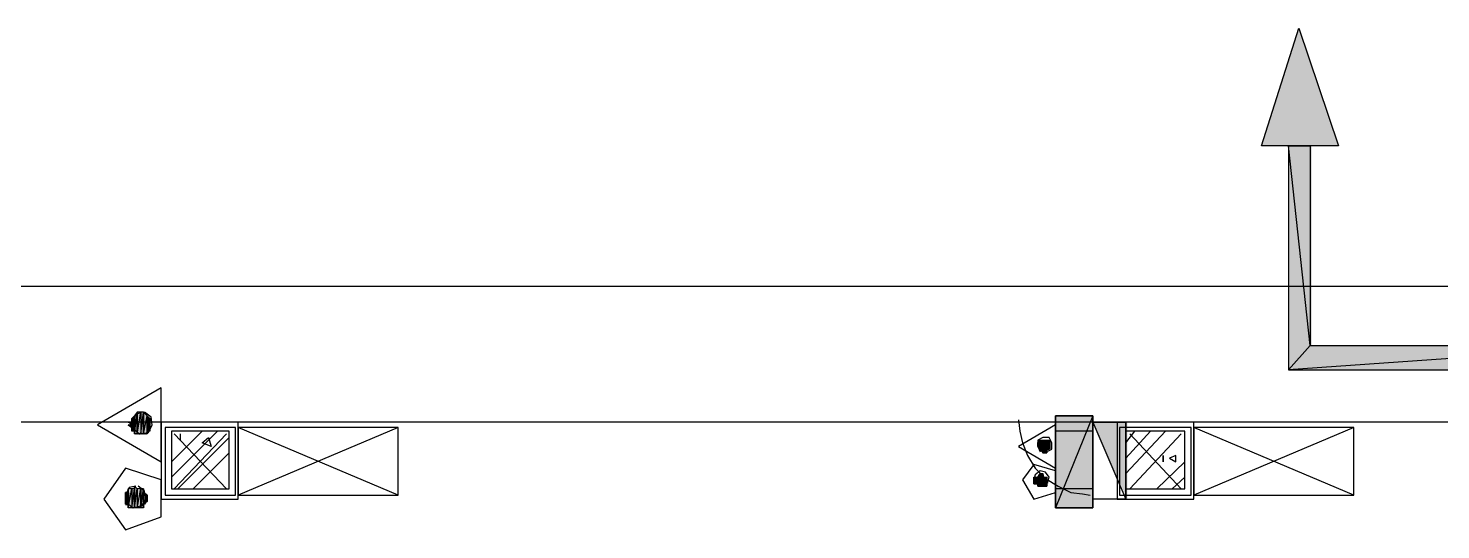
# Model space of a CAD drawing. Header units: millimetres. Extents: x 5 to 415, y 48 to 251.
# Drawn here: x 220.82 to 240.29, y 180.13 to 187.04 of the extents above; entities that cross this region are included whole.
import ezdxf

# ---------------------------------------------------------------- set-up
doc = ezdxf.new("R2010")
doc.units = ezdxf.units.MM
doc.layers.add('H', color=7, linetype='Continuous')
doc.layers.add('P', color=7, linetype='Continuous')

msp = doc.modelspace()

# ---------------------------------------------------------------- hatches: boundary and pattern name
at = {"layer": 'H', "linetype": 'Continuous'}
for points in [[(237.825, 185.42), (238.337, 187.025), (238.883, 185.42), (237.825, 185.42)], [(238.513, 182.668), (242.993, 182.668), (242.993, 182.333), (238.213, 182.333), (238.213, 185.42), (238.513, 185.42), (238.513, 182.668)], [(222.25, 181.487), (222.25, 181.663), (222.285, 181.698), (222.285, 181.487), (222.25, 181.487)], [(222.285, 181.434), (222.285, 181.698), (222.338, 181.733), (222.338, 181.434), (222.285, 181.434)], [(222.338, 181.434), (222.338, 181.733), (222.373, 181.733), (222.373, 181.434), (222.338, 181.434)], [(222.373, 181.434), (222.373, 181.733), (222.426, 181.733), (222.426, 181.434), (222.373, 181.434)], [(222.426, 181.434), (222.426, 181.733), (222.462, 181.698), (222.462, 181.434), (222.426, 181.434)], [(222.462, 181.487), (222.462, 181.698), (222.497, 181.663), (222.497, 181.487), (222.462, 181.487)], [(234.985, 180.428), (234.985, 181.698), (235.497, 181.698), (235.497, 180.428), (234.985, 180.428)], [(222.215, 181.575), (222.215, 181.61), (222.25, 181.61), (222.25, 181.522), (222.215, 181.575)], [(235.973, 180.552), (235.497, 181.61), (235.973, 181.61), (235.973, 180.552)], [(234.774, 181.24), (234.738, 181.275), (234.738, 181.31), (234.774, 181.363), (234.774, 181.24)], [(234.774, 181.24), (234.774, 181.363), (234.827, 181.363), (234.827, 181.187), (234.774, 181.24)], [(234.827, 181.187), (234.827, 181.363), (234.862, 181.363), (234.862, 181.187), (234.827, 181.187)], [(234.862, 181.24), (234.862, 181.363), (234.915, 181.363), (234.915, 181.24), (234.862, 181.24)], [(222.285, 180.428), (222.285, 180.728), (222.338, 180.675), (222.338, 180.428), (222.285, 180.428)], [(234.685, 180.763), (234.685, 180.852), (234.738, 180.852), (234.738, 180.763), (234.685, 180.763)], [(234.738, 180.728), (234.738, 180.852), (234.774, 180.887), (234.774, 180.728), (234.738, 180.728)], [(234.774, 180.728), (234.774, 180.887), (234.827, 180.887), (234.827, 180.728), (234.774, 180.728)], [(234.827, 180.728), (234.827, 180.852), (234.862, 180.852), (234.862, 180.728), (234.827, 180.728)], [(222.162, 180.463), (222.162, 180.64), (222.215, 180.64), (222.215, 180.463), (222.162, 180.463)], [(222.215, 180.428), (222.215, 180.675), (222.25, 180.675), (222.25, 180.428), (222.215, 180.428)], [(222.25, 180.428), (222.25, 180.675), (222.285, 180.675), (222.285, 180.428), (222.25, 180.428)], [(222.338, 180.428), (222.338, 180.675), (222.373, 180.675), (222.373, 180.428), (222.338, 180.428)], [(222.373, 180.428), (222.373, 180.675), (222.426, 180.675), (222.426, 180.428), (222.373, 180.428)], [(222.426, 180.463), (222.426, 180.64), (222.462, 180.605), (222.462, 180.516), (222.426, 180.463)]]:
    msp.add_hatch(color=256, dxfattribs=at).paths.add_polyline_path(points)

# ---------------------------------------------------------------- linework, layer by layer
at = {"layer": 'P'}
for points in [[(237.825, 185.42), (238.337, 187.043)], [(238.337, 187.043), (238.883, 185.42)], [(238.883, 185.42), (237.825, 185.42)], [(238.495, 182.668), (238.196, 185.42)], [(238.196, 185.42), (238.196, 182.333)], [(238.495, 182.668), (238.196, 185.42)], [(238.196, 185.42), (238.495, 185.42)], [(238.495, 185.42), (238.495, 182.668)], [(286.597, 183.48), (115.094, 183.48)], [(242.993, 182.668), (238.196, 182.333)], [(242.993, 182.668), (238.196, 182.333)], [(238.196, 182.333), (238.495, 182.668)], [(238.196, 182.333), (238.495, 182.668)], [(238.495, 182.668), (242.993, 182.668)], [(238.196, 182.333), (242.993, 182.333)], [(222.656, 182.086), (221.774, 181.575)], [(222.656, 181.063), (222.656, 182.086)], [(222.303, 181.716), (222.25, 181.628)], [(222.25, 181.487), (222.285, 181.698)], [(222.285, 181.698), (222.25, 181.663)], [(222.25, 181.487), (222.285, 181.698)], [(222.285, 181.451), (222.321, 181.751)], [(222.321, 181.751), (222.285, 181.698)], [(222.285, 181.451), (222.321, 181.751)], [(222.285, 181.698), (222.285, 181.487)], [(222.285, 181.698), (222.285, 181.487)], [(222.285, 181.451), (222.285, 181.698)], [(222.285, 181.487), (222.285, 181.698)], [(222.285, 181.698), (222.285, 181.698)], [(222.285, 181.698), (222.285, 181.487)], [(222.285, 181.698), (222.285, 181.451)], [(222.391, 181.751), (222.303, 181.716)], [(222.321, 181.751), (222.321, 181.451)], [(222.321, 181.751), (222.321, 181.451)], [(222.321, 181.451), (222.321, 181.751)], [(222.321, 181.751), (222.321, 181.751)], [(222.321, 181.451), (222.321, 181.751)], [(222.321, 181.751), (222.321, 181.751)], [(222.321, 181.751), (222.321, 181.451)], [(222.321, 181.751), (222.321, 181.451)], [(222.321, 181.451), (222.373, 181.751)], [(222.373, 181.751), (222.321, 181.751)], [(222.321, 181.451), (222.373, 181.751)], [(222.373, 181.751), (222.373, 181.451)], [(222.373, 181.751), (222.373, 181.451)], [(222.373, 181.451), (222.409, 181.751)], [(222.409, 181.751), (222.373, 181.751)], [(222.373, 181.451), (222.409, 181.751)], [(222.409, 181.751), (222.409, 181.451)], [(222.409, 181.751), (222.409, 181.451)], [(222.409, 181.451), (222.409, 181.751)], [(222.409, 181.751), (222.409, 181.751)], [(222.409, 181.451), (222.409, 181.751)], [(222.409, 181.751), (222.409, 181.751)], [(222.409, 181.751), (222.409, 181.451)], [(222.409, 181.751), (222.409, 181.451)], [(222.462, 181.698), (222.409, 181.751)], [(222.409, 181.451), (222.462, 181.698)], [(222.409, 181.451), (222.462, 181.698)], [(222.515, 181.681), (222.426, 181.751)], [(222.462, 181.698), (222.462, 181.451)], [(222.462, 181.698), (222.462, 181.451)], [(222.462, 181.487), (222.462, 181.698)], [(222.462, 181.451), (222.462, 181.698)], [(222.462, 181.698), (222.462, 181.698)], [(222.462, 181.698), (222.462, 181.451)], [(222.462, 181.698), (222.462, 181.487)], [(222.497, 181.663), (222.462, 181.698)], [(234.985, 180.428), (234.985, 181.698)], [(235.497, 181.698), (234.985, 180.428)], [(235.497, 181.698), (234.985, 180.428)], [(234.985, 180.428), (234.985, 181.698)], [(234.985, 181.698), (235.497, 181.698)], [(234.985, 180.428), (234.985, 181.698)], [(234.985, 181.698), (235.497, 181.698)], [(235.497, 181.698), (234.985, 181.698)], [(234.985, 181.698), (234.985, 180.428)], [(235.497, 180.428), (235.497, 181.698)], [(235.497, 181.698), (235.497, 180.428)], [(235.497, 180.428), (235.497, 181.698)], [(282.011, 181.61), (115.094, 181.61)], [(221.774, 181.575), (222.656, 181.063)], [(222.197, 181.61), (222.25, 181.61)], [(222.25, 181.61), (222.197, 181.61)], [(222.197, 181.575), (222.25, 181.539)], [(222.25, 181.539), (222.197, 181.575)], [(222.25, 181.663), (222.25, 181.539)], [(222.25, 181.539), (222.25, 181.663)], [(222.25, 181.663), (222.25, 181.539)], [(222.25, 181.61), (222.25, 181.663)], [(222.25, 181.663), (222.25, 181.539)], [(222.25, 181.539), (222.25, 181.663)], [(222.25, 181.663), (222.25, 181.663)], [(222.25, 181.539), (222.25, 181.663)], [(222.25, 181.663), (222.25, 181.487)], [(222.25, 181.663), (222.25, 181.487)], [(222.25, 181.628), (222.268, 181.522)], [(222.25, 181.539), (222.25, 181.61)], [(222.25, 181.487), (222.25, 181.539)], [(222.268, 181.522), (222.356, 181.451)], [(222.462, 181.487), (222.497, 181.663)], [(222.462, 181.487), (222.497, 181.663)], [(222.479, 181.469), (222.532, 181.575)], [(222.497, 181.663), (222.497, 181.487)], [(222.497, 181.663), (222.497, 181.487)], [(222.497, 181.539), (222.497, 181.663)], [(222.497, 181.487), (222.497, 181.663)], [(222.497, 181.663), (222.497, 181.663)], [(222.497, 181.663), (222.497, 181.487)], [(222.497, 181.539), (222.497, 181.663)], [(222.497, 181.663), (222.497, 181.61)], [(222.497, 181.61), (222.497, 181.539)], [(222.497, 181.539), (222.497, 181.61)], [(222.497, 181.61), (222.497, 181.539)], [(222.497, 181.61), (222.497, 181.539)], [(222.497, 181.539), (222.497, 181.61)], [(222.497, 181.61), (222.497, 181.61)], [(222.497, 181.539), (222.497, 181.61)], [(222.497, 181.61), (222.497, 181.575)], [(222.497, 181.575), (222.497, 181.539)], [(222.497, 181.487), (222.497, 181.539)], [(222.532, 181.575), (222.515, 181.681)], [(222.656, 181.61), (222.656, 180.552)], [(223.714, 181.61), (222.656, 181.61)], [(222.709, 181.539), (222.709, 180.605)], [(223.679, 181.539), (222.709, 181.539)], [(223.679, 180.605), (223.679, 181.539)], [(223.714, 180.552), (223.714, 181.61)], [(223.714, 181.539), (223.714, 180.605)], [(225.919, 181.539), (223.714, 181.539)], [(225.919, 181.539), (223.714, 180.605)], [(225.919, 180.605), (223.714, 181.539)], [(225.919, 180.605), (225.919, 181.539)], [(235.497, 181.61), (234.438, 181.61)], [(234.474, 181.645), (234.491, 181.487)], [(234.985, 181.575), (234.474, 181.275)], [(234.985, 180.975), (234.985, 181.575)], [(235.497, 181.61), (235.955, 180.552)], [(235.955, 181.61), (235.497, 181.61)], [(235.497, 180.552), (235.497, 181.61)], [(235.497, 181.61), (235.955, 181.61)], [(235.497, 181.61), (235.955, 180.552)], [(235.832, 181.61), (235.832, 180.552)], [(236.89, 181.61), (235.832, 181.61)], [(235.867, 181.539), (235.867, 180.605)], [(236.855, 181.539), (235.867, 181.539)], [(235.955, 180.552), (235.955, 181.61)], [(235.955, 181.61), (235.955, 180.552)], [(236.855, 180.605), (236.855, 181.539)], [(236.89, 180.552), (236.89, 181.61)], [(236.89, 181.539), (236.89, 180.605)], [(239.095, 181.539), (236.89, 181.539)], [(239.095, 181.539), (236.89, 180.605)], [(239.095, 180.605), (236.89, 181.539)], [(239.095, 180.605), (239.095, 181.539)], [(222.285, 181.487), (222.25, 181.487)], [(222.285, 181.487), (222.285, 181.451)], [(222.321, 181.451), (222.285, 181.451)], [(222.373, 181.451), (222.321, 181.451)], [(222.356, 181.451), (222.479, 181.469)], [(222.409, 181.451), (222.373, 181.451)], [(222.462, 181.451), (222.409, 181.451)], [(222.462, 181.451), (222.462, 181.487)], [(222.497, 181.487), (222.462, 181.487)], [(222.797, 181.063), (223.22, 181.487)], [(222.797, 180.852), (223.432, 181.487)], [(222.797, 181.487), (222.797, 180.693)], [(223.591, 181.487), (222.797, 181.487)], [(223.555, 180.693), (222.832, 181.451)], [(222.832, 180.693), (223.555, 181.451)], [(222.885, 180.693), (223.591, 181.398)], [(222.92, 181.363), (222.92, 181.451)], [(223.22, 181.328), (223.308, 181.398)], [(223.344, 181.275), (223.22, 181.328)], [(223.308, 181.398), (223.344, 181.275)], [(223.591, 180.693), (223.591, 181.487)], [(234.491, 181.487), (234.527, 181.328)], [(234.527, 181.328), (234.597, 181.151)], [(234.809, 181.398), (234.738, 181.363)], [(234.738, 181.363), (234.738, 181.275)], [(234.774, 181.363), (234.738, 181.275)], [(234.774, 181.363), (234.738, 181.275)], [(234.738, 181.328), (234.774, 181.363)], [(234.738, 181.275), (234.738, 181.328)], [(234.738, 181.328), (234.738, 181.275)], [(234.738, 181.275), (234.738, 181.328)], [(234.738, 181.275), (234.738, 181.328)], [(234.738, 181.328), (234.738, 181.275)], [(234.809, 181.363), (234.774, 181.24)], [(234.809, 181.363), (234.774, 181.24)], [(234.774, 181.24), (234.774, 181.363)], [(234.774, 181.363), (234.809, 181.363)], [(234.774, 181.24), (234.774, 181.363)], [(234.774, 181.363), (234.774, 181.24)], [(234.774, 181.363), (234.774, 181.24)], [(234.774, 181.24), (234.774, 181.363)], [(234.774, 181.24), (234.774, 181.363)], [(234.774, 181.363), (234.774, 181.24)], [(234.774, 181.24), (234.774, 181.363)], [(234.774, 181.363), (234.774, 181.24)], [(234.774, 181.363), (234.774, 181.24)], [(234.774, 181.24), (234.774, 181.363)], [(234.774, 181.24), (234.774, 181.363)], [(234.774, 181.363), (234.774, 181.24)], [(234.774, 181.24), (234.774, 181.363)], [(234.897, 181.398), (234.809, 181.398)], [(234.862, 181.363), (234.809, 181.187)], [(234.862, 181.363), (234.809, 181.187)], [(234.809, 181.187), (234.809, 181.363)], [(234.809, 181.363), (234.862, 181.363)], [(234.809, 181.187), (234.809, 181.363)], [(234.809, 181.363), (234.809, 181.187)], [(234.809, 181.363), (234.809, 181.187)], [(234.809, 181.187), (234.809, 181.363)], [(234.809, 181.187), (234.809, 181.363)], [(234.897, 181.363), (234.862, 181.24)], [(234.897, 181.363), (234.862, 181.24)], [(234.862, 181.24), (234.862, 181.363)], [(234.862, 181.363), (234.897, 181.363)], [(234.862, 181.24), (234.862, 181.363)], [(234.862, 181.363), (234.862, 181.24)], [(234.862, 181.363), (234.862, 181.24)], [(234.862, 181.24), (234.862, 181.363)], [(234.862, 181.187), (234.862, 181.363)], [(234.862, 181.363), (234.862, 181.187)], [(234.862, 181.187), (234.862, 181.363)], [(234.862, 181.363), (234.862, 181.24)], [(234.862, 181.187), (234.862, 181.363)], [(234.932, 181.328), (234.897, 181.398)], [(234.897, 181.24), (234.897, 181.363)], [(234.897, 181.363), (234.897, 181.328)], [(234.897, 181.24), (234.897, 181.363)], [(234.897, 181.363), (234.897, 181.24)], [(234.897, 181.363), (234.897, 181.24)], [(234.897, 181.24), (234.897, 181.363)], [(234.897, 181.24), (234.897, 181.363)], [(234.897, 181.328), (234.897, 181.275)], [(234.897, 181.275), (234.897, 181.328)], [(234.897, 181.275), (234.897, 181.328)], [(234.897, 181.328), (234.897, 181.275)], [(234.897, 181.328), (234.897, 181.275)], [(234.897, 181.275), (234.897, 181.328)], [(234.897, 181.328), (234.897, 181.24)], [(234.932, 181.24), (234.932, 181.328)], [(235.497, 181.487), (234.985, 181.487)], [(235.955, 181.328), (236.079, 181.487)], [(235.955, 181.116), (236.291, 181.487)], [(235.955, 180.904), (236.502, 181.487)], [(235.955, 181.487), (235.955, 180.693)], [(236.767, 181.487), (235.955, 181.487)], [(236.714, 180.693), (236.008, 181.451)], [(236.008, 180.693), (236.714, 181.451)], [(236.767, 180.693), (236.767, 181.487)], [(223.097, 180.693), (223.591, 181.187)], [(234.474, 181.275), (234.985, 180.975)], [(234.597, 181.151), (234.703, 180.975)], [(234.738, 181.275), (234.774, 181.204)], [(234.738, 181.275), (234.774, 181.24)], [(234.738, 181.275), (234.738, 181.275)], [(234.738, 181.275), (234.738, 181.275)], [(234.738, 181.275), (234.738, 181.275)], [(234.738, 181.275), (234.738, 181.275)], [(234.774, 181.24), (234.809, 181.187)], [(234.774, 181.24), (234.774, 181.24)], [(234.774, 181.24), (234.774, 181.24)], [(234.774, 181.24), (234.774, 181.24)], [(234.774, 181.24), (234.774, 181.24)], [(234.809, 181.187), (234.862, 181.187)], [(234.809, 181.187), (234.809, 181.187)], [(234.809, 181.187), (234.809, 181.187)], [(234.827, 181.187), (234.932, 181.24)], [(234.862, 181.24), (234.897, 181.24)], [(234.862, 181.24), (234.862, 181.24)], [(234.862, 181.24), (234.862, 181.24)], [(234.862, 181.24), (234.862, 181.187)], [(234.897, 181.275), (234.897, 181.275)], [(234.897, 181.275), (234.897, 181.275)], [(234.897, 181.275), (234.897, 181.24)], [(234.897, 181.24), (234.897, 181.275)], [(234.897, 181.24), (234.897, 181.24)], [(234.897, 181.24), (234.897, 181.24)], [(236.467, 181.151), (236.467, 181.063)], [(236.467, 181.063), (236.467, 181.151)], [(236.643, 181.151), (236.555, 181.116)], [(236.555, 181.116), (236.643, 181.063)], [(236.643, 181.063), (236.643, 181.151)], [(222.162, 180.975), (221.862, 180.552)], [(222.656, 180.816), (222.162, 180.975)], [(234.685, 181.028), (234.527, 180.816)], [(234.985, 180.94), (234.685, 181.028)], [(234.703, 180.975), (234.844, 180.834)], [(234.774, 180.94), (234.703, 180.887)], [(234.844, 180.922), (234.774, 180.94)], [(234.897, 180.852), (234.844, 180.922)], [(234.985, 180.64), (234.985, 180.94)], [(236.379, 180.693), (236.767, 181.063)], [(222.215, 180.71), (222.162, 180.605)], [(222.303, 180.728), (222.215, 180.71)], [(222.285, 180.728), (222.285, 180.428)], [(222.285, 180.428), (222.285, 180.728)], [(222.285, 180.728), (222.285, 180.428)], [(222.285, 180.693), (222.285, 180.728)], [(222.285, 180.728), (222.285, 180.428)], [(222.321, 180.693), (222.285, 180.728)], [(222.426, 180.658), (222.338, 180.728)], [(222.656, 180.305), (222.656, 180.816)], [(234.527, 180.816), (234.685, 180.552)], [(234.703, 180.887), (234.685, 180.816)], [(234.738, 180.852), (234.685, 180.763)], [(234.738, 180.852), (234.685, 180.763)], [(234.685, 180.763), (234.685, 180.852)], [(234.685, 180.852), (234.738, 180.852)], [(234.685, 180.763), (234.685, 180.852)], [(234.685, 180.852), (234.685, 180.816)], [(234.685, 180.852), (234.685, 180.763)], [(234.685, 180.763), (234.685, 180.852)], [(234.685, 180.816), (234.738, 180.746)], [(234.685, 180.816), (234.685, 180.763)], [(234.685, 180.816), (234.685, 180.816)], [(234.685, 180.816), (234.685, 180.816)], [(234.685, 180.816), (234.685, 180.763)], [(234.685, 180.763), (234.685, 180.816)], [(234.685, 180.763), (234.738, 180.763)], [(234.685, 180.763), (234.685, 180.763)], [(234.774, 180.904), (234.738, 180.728)], [(234.774, 180.904), (234.738, 180.728)], [(234.738, 180.852), (234.774, 180.904)], [(234.738, 180.728), (234.738, 180.852)], [(234.738, 180.728), (234.738, 180.852)], [(234.738, 180.852), (234.738, 180.728)], [(234.738, 180.852), (234.738, 180.728)], [(234.738, 180.728), (234.738, 180.852)], [(234.738, 180.763), (234.738, 180.852)], [(234.738, 180.852), (234.738, 180.763)], [(234.738, 180.763), (234.738, 180.852)], [(234.738, 180.852), (234.738, 180.728)], [(234.738, 180.763), (234.738, 180.852)], [(234.738, 180.728), (234.738, 180.763)], [(234.738, 180.728), (234.774, 180.728)], [(234.738, 180.728), (234.738, 180.728)], [(234.738, 180.728), (234.738, 180.728)], [(234.809, 180.904), (234.774, 180.728)], [(234.809, 180.904), (234.774, 180.728)], [(234.774, 180.728), (234.774, 180.904)], [(234.774, 180.904), (234.809, 180.904)], [(234.774, 180.728), (234.774, 180.904)], [(234.774, 180.904), (234.774, 180.728)], [(234.774, 180.904), (234.774, 180.728)], [(234.774, 180.728), (234.774, 180.904)], [(234.774, 180.728), (234.774, 180.904)], [(234.774, 180.904), (234.774, 180.728)], [(234.774, 180.728), (234.774, 180.904)], [(234.774, 180.904), (234.774, 180.728)], [(234.774, 180.728), (234.774, 180.904)], [(234.774, 180.728), (234.809, 180.728)], [(234.774, 180.728), (234.774, 180.728)], [(234.774, 180.728), (234.774, 180.728)], [(234.774, 180.728), (234.774, 180.728)], [(234.791, 180.728), (234.879, 180.781)], [(234.809, 180.852), (234.809, 180.904)], [(234.809, 180.904), (234.809, 180.728)], [(234.809, 180.728), (234.809, 180.904)], [(234.809, 180.904), (234.809, 180.728)], [(234.809, 180.728), (234.809, 180.904)], [(234.809, 180.904), (234.809, 180.728)], [(234.809, 180.728), (234.809, 180.904)], [(234.862, 180.852), (234.809, 180.728)], [(234.862, 180.852), (234.809, 180.728)], [(234.809, 180.728), (234.809, 180.852)], [(234.809, 180.852), (234.862, 180.852)], [(234.809, 180.728), (234.809, 180.852)], [(234.809, 180.852), (234.809, 180.728)], [(234.809, 180.728), (234.809, 180.852)], [(234.809, 180.728), (234.862, 180.728)], [(234.809, 180.728), (234.809, 180.728)], [(234.809, 180.728), (234.809, 180.728)], [(234.844, 180.834), (235.021, 180.728)], [(234.862, 180.763), (234.862, 180.852)], [(234.862, 180.852), (234.862, 180.763)], [(234.862, 180.852), (234.862, 180.763)], [(234.862, 180.763), (234.862, 180.852)], [(234.862, 180.763), (234.862, 180.852)], [(234.862, 180.852), (234.862, 180.763)], [(234.862, 180.728), (234.862, 180.852)], [(234.862, 180.852), (234.862, 180.728)], [(234.862, 180.728), (234.862, 180.852)], [(234.862, 180.852), (234.862, 180.763)], [(234.862, 180.728), (234.862, 180.852)], [(234.862, 180.816), (234.862, 180.763)], [(234.862, 180.763), (234.862, 180.816)], [(234.862, 180.763), (234.862, 180.816)], [(234.862, 180.816), (234.862, 180.763)], [(234.862, 180.763), (234.862, 180.763)], [(234.862, 180.763), (234.862, 180.763)], [(234.862, 180.763), (234.862, 180.763)], [(234.862, 180.763), (234.862, 180.728)], [(234.879, 180.781), (234.897, 180.852)], [(235.021, 180.728), (235.197, 180.64)], [(236.59, 180.693), (236.767, 180.852)], [(221.862, 180.552), (222.162, 180.128)], [(222.162, 180.516), (222.162, 180.64)], [(222.162, 180.64), (222.162, 180.605)], [(222.162, 180.516), (222.162, 180.64)], [(222.162, 180.64), (222.162, 180.481)], [(222.162, 180.64), (222.162, 180.481)], [(222.162, 180.481), (222.197, 180.64)], [(222.197, 180.64), (222.162, 180.64)], [(222.162, 180.481), (222.197, 180.64)], [(222.162, 180.605), (222.179, 180.499)], [(222.162, 180.605), (222.162, 180.605)], [(222.162, 180.605), (222.162, 180.605)], [(222.162, 180.605), (222.162, 180.516)], [(222.162, 180.552), (222.162, 180.516)], [(222.162, 180.516), (222.162, 180.552)], [(222.162, 180.481), (222.162, 180.516)], [(222.197, 180.481), (222.197, 180.693)], [(222.197, 180.693), (222.197, 180.64)], [(222.197, 180.481), (222.197, 180.693)], [(222.197, 180.693), (222.197, 180.428)], [(222.197, 180.693), (222.197, 180.428)], [(222.197, 180.428), (222.197, 180.693)], [(222.197, 180.693), (222.197, 180.693)], [(222.197, 180.428), (222.197, 180.693)], [(222.197, 180.693), (222.197, 180.693)], [(222.197, 180.693), (222.197, 180.428)], [(222.197, 180.693), (222.197, 180.428)], [(222.197, 180.428), (222.25, 180.693)], [(222.25, 180.693), (222.197, 180.693)], [(222.197, 180.428), (222.25, 180.693)], [(222.197, 180.64), (222.197, 180.481)], [(222.197, 180.64), (222.197, 180.481)], [(222.25, 180.693), (222.25, 180.428)], [(222.25, 180.693), (222.25, 180.428)], [(222.25, 180.428), (222.285, 180.693)], [(222.285, 180.693), (222.25, 180.693)], [(222.25, 180.428), (222.285, 180.693)], [(222.285, 180.693), (222.285, 180.428)], [(222.285, 180.428), (222.285, 180.693)], [(222.285, 180.428), (222.321, 180.693)], [(222.285, 180.428), (222.321, 180.693)], [(222.321, 180.693), (222.321, 180.428)], [(222.321, 180.693), (222.321, 180.428)], [(222.321, 180.428), (222.373, 180.693)], [(222.373, 180.693), (222.321, 180.693)], [(222.321, 180.428), (222.373, 180.693)], [(222.373, 180.693), (222.373, 180.428)], [(222.373, 180.693), (222.373, 180.428)], [(222.373, 180.428), (222.373, 180.693)], [(222.373, 180.693), (222.373, 180.693)], [(222.373, 180.428), (222.373, 180.693)], [(222.373, 180.693), (222.373, 180.693)], [(222.373, 180.693), (222.373, 180.428)], [(222.373, 180.693), (222.373, 180.428)], [(222.373, 180.428), (222.409, 180.693)], [(222.409, 180.693), (222.373, 180.693)], [(222.373, 180.428), (222.409, 180.693)], [(222.391, 180.463), (222.444, 180.552)], [(222.409, 180.693), (222.409, 180.428)], [(222.409, 180.693), (222.409, 180.428)], [(222.409, 180.64), (222.409, 180.693)], [(222.409, 180.428), (222.409, 180.64)], [(222.409, 180.428), (222.409, 180.64)], [(222.409, 180.64), (222.409, 180.481)], [(222.409, 180.64), (222.409, 180.481)], [(222.409, 180.481), (222.409, 180.64)], [(222.409, 180.64), (222.409, 180.64)], [(222.409, 180.481), (222.409, 180.64)], [(222.409, 180.64), (222.409, 180.64)], [(222.409, 180.64), (222.409, 180.481)], [(222.409, 180.64), (222.409, 180.481)], [(222.462, 180.605), (222.409, 180.64)], [(222.409, 180.481), (222.462, 180.605)], [(222.409, 180.481), (222.462, 180.605)], [(222.462, 180.516), (222.409, 180.481)], [(222.444, 180.552), (222.426, 180.658)], [(222.462, 180.605), (222.462, 180.516)], [(222.462, 180.552), (222.462, 180.605)], [(222.462, 180.605), (222.462, 180.552)], [(222.462, 180.552), (222.462, 180.516)], [(222.462, 180.516), (222.462, 180.552)], [(222.656, 180.552), (223.714, 180.552)], [(222.709, 180.605), (223.679, 180.605)], [(222.797, 180.693), (223.591, 180.693)], [(223.714, 180.605), (225.919, 180.605)], [(234.685, 180.552), (234.985, 180.64)], [(235.497, 180.693), (234.985, 180.693)], [(235.197, 180.64), (235.356, 180.622)], [(235.356, 180.622), (235.462, 180.605)], [(235.955, 180.552), (235.497, 180.552)], [(235.832, 180.552), (236.89, 180.552)], [(235.867, 180.605), (236.855, 180.605)], [(235.955, 180.693), (236.767, 180.693)], [(236.89, 180.605), (239.095, 180.605)], [(222.197, 180.481), (222.162, 180.481)], [(222.179, 180.499), (222.268, 180.428)], [(222.197, 180.428), (222.197, 180.481)], [(222.25, 180.428), (222.197, 180.428)], [(222.285, 180.428), (222.25, 180.428)], [(222.268, 180.428), (222.391, 180.463)], [(222.321, 180.428), (222.285, 180.428)], [(222.373, 180.428), (222.321, 180.428)], [(222.409, 180.428), (222.373, 180.428)], [(222.409, 180.481), (222.409, 180.428)], [(234.985, 180.428), (235.497, 180.428)], [(235.497, 180.428), (234.985, 180.428)], [(234.985, 180.428), (235.497, 180.428)], [(222.162, 180.128), (222.656, 180.305)]]:
    msp.add_lwpolyline(points, dxfattribs=at)

doc.saveas('drawing.dxf')
